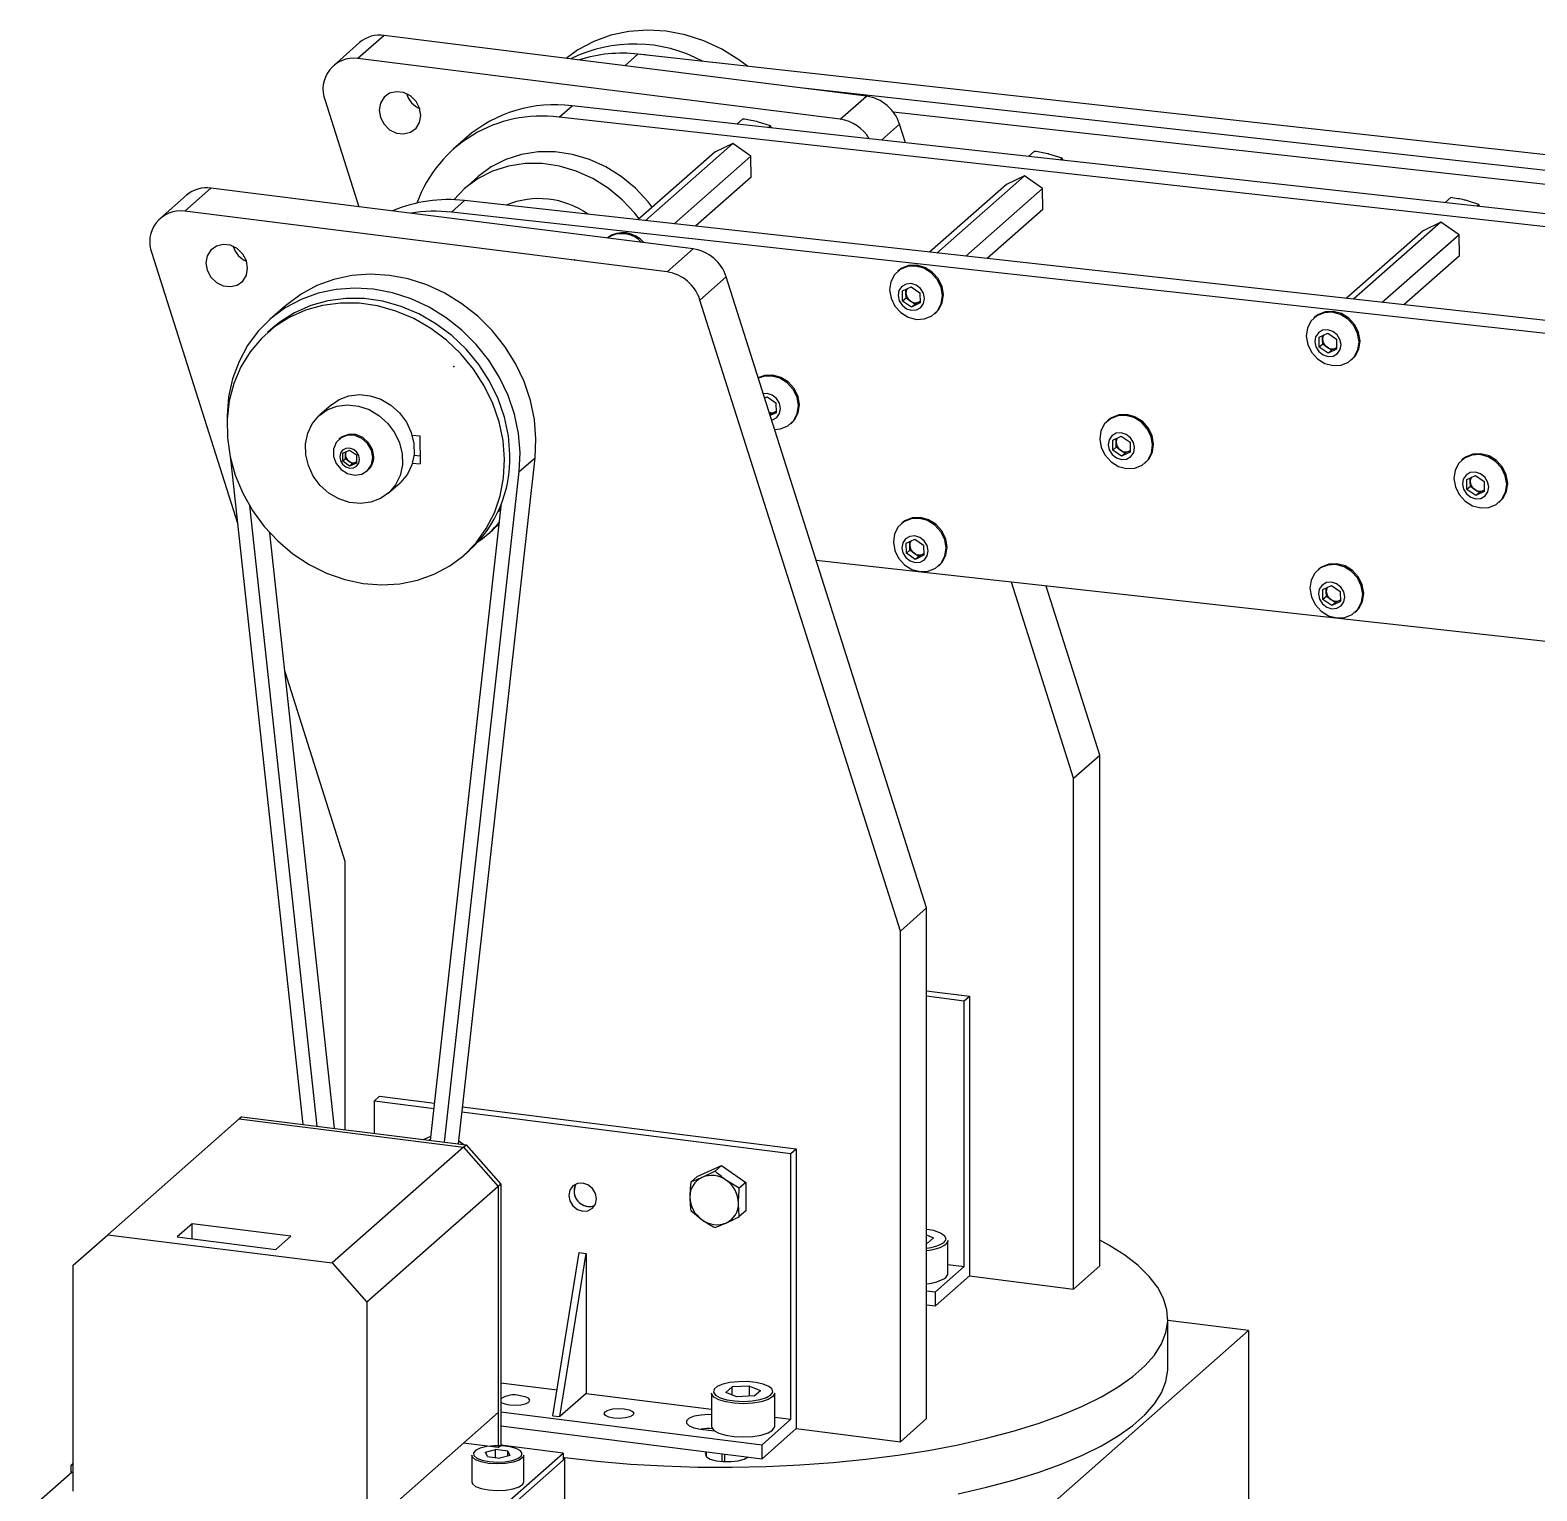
# Model space of a CAD drawing. Header units: millimetres. Extents: x -117 to 822, y -67 to 297.
# Drawn here: x 297.87 to 338.47, y 98.94 to 138.31 of the extents above; entities that cross this region are included whole.
import ezdxf

# ---------------------------------------------------------------- set-up
doc = ezdxf.new("R2010")
doc.units = ezdxf.units.MM
doc.header["$PDSIZE"] = -1

msp = doc.modelspace()

# ---------------------------------------------------------------- linework, layer by layer
at = {"color": 7, "linetype": 'Continuous', "lineweight": 25}
for p, q in [((307.4129, 138.1666), (306.7058, 137.543)), ((320.4075, 136.5294), (307.4129, 138.1666)), ((306.7514, 137.9738), (306.0443, 137.3502)), ((350.5369, 133.6325), (314.2468, 137.6615)), ((319.7004, 135.9058), (306.7058, 137.543)), ((305.8184, 136.4138), (306.7279, 133.5491)), ((350.1126, 133.2584), (318.6157, 136.7552)), ((319.7004, 135.9058), (320.4075, 136.5294)), ((312.123, 135.9588), (312.4766, 136.2706)), ((348.7667, 132.2416), (312.4766, 136.2706)), ((349.0146, 133.0031), (321.1264, 136.0993)), ((348.4131, 131.9298), (312.123, 135.9588)), ((316.915, 135.7778), (317.0685, 135.9132)), ((317.8195, 135.7306), (317.4661, 135.8414)), ((317.7659, 135.6833), (317.8195, 135.7306)), ((317.8487, 135.6742), (317.8195, 135.7306)), ((321.4533, 135.274), (321.2949, 135.773)), ((309.6274, 135.415), (309.2738, 135.1032)), ((316.8024, 135.2507), (314.4467, 133.1732)), ((316.8024, 135.2507), (316.3205, 135.0213)), ((317.2925, 134.9134), (316.8024, 135.2507)), ((316.3205, 135.0213), (314.2498, 133.195)), ((317.2925, 134.9134), (315.2218, 133.0871)), ((317.3009, 134.3467), (317.2925, 134.9134)), ((324.7716, 134.9056), (324.9251, 135.0409)), ((325.6761, 134.8584), (325.3227, 134.9692)), ((325.6225, 134.8111), (325.6761, 134.8584)), ((325.7053, 134.8019), (325.6761, 134.8584)), ((324.659, 134.3784), (322.3033, 132.3009)), ((324.659, 134.3784), (324.1772, 134.1491)), ((325.1492, 134.0411), (324.659, 134.3784)), ((302.746, 134.0508), (302.0389, 133.4272)), ((315.7406, 132.4136), (302.746, 134.0508)), ((309.9353, 134.3532), (309.5817, 134.0414)), ((317.3009, 134.3467), (315.7999, 133.023)), ((324.1772, 134.1491), (322.1064, 132.3228)), ((325.1492, 134.0411), (323.0784, 132.2149)), ((325.1575, 133.4745), (325.1492, 134.0411)), ((302.0845, 133.858), (301.3774, 133.2344)), ((309.5775, 133.7138), (309.2239, 133.402)), ((345.8675, 129.6848), (309.5775, 133.7138)), ((335.9953, 133.6595), (336.1488, 133.7949)), ((336.8999, 133.6123), (336.5464, 133.7231)), ((336.8463, 133.565), (336.8999, 133.6123)), ((336.9291, 133.5558), (336.8999, 133.6123)), ((315.0335, 131.79), (302.0389, 133.4272)), ((345.514, 129.373), (309.2239, 133.402)), ((325.1575, 133.4745), (323.6565, 132.1507)), ((335.4009, 132.903), (333.3301, 131.0767)), ((335.8827, 133.1324), (333.5271, 131.0549)), ((336.3729, 132.7951), (334.3021, 130.9688)), ((335.8827, 133.1324), (335.4009, 132.903)), ((336.3729, 132.7951), (335.8827, 133.1324)), ((336.3812, 132.2284), (336.3729, 132.7951)), ((315.0335, 131.79), (315.7406, 132.4136)), ((301.1515, 132.298), (303.4613, 125.0227)), ((336.3812, 132.2284), (334.8802, 130.9046)), ((316.628, 131.6571), (315.9209, 131.0335)), ((322.0273, 114.651), (316.628, 131.6571)), ((321.2655, 131.825), (321.2386, 131.8013)), ((321.3768, 131.2801), (321.6086, 131.3904)), ((321.3808, 131.0074), (321.3768, 131.2801)), ((321.4707, 131.2248), (321.4693, 131.3241)), ((321.4727, 131.0885), (321.4707, 131.2248)), ((321.6086, 131.3904), (321.8444, 131.2281)), ((321.8444, 131.2281), (321.8485, 130.9555)), ((304.76, 130.885), (304.3358, 130.5109)), ((321.3202, 114.0274), (315.9209, 131.0335)), ((321.4727, 131.0885), (321.3808, 131.0074)), ((321.6166, 130.8451), (321.3808, 131.0074)), ((321.5906, 131.0073), (321.4727, 131.0885)), ((321.7086, 130.9262), (321.5906, 131.0073)), ((321.8485, 130.9555), (321.6166, 130.8451)), ((321.7086, 130.9262), (321.6166, 130.8451)), ((321.8245, 130.9814), (321.7086, 130.9262)), ((321.8245, 130.9814), (321.8479, 130.9945)), ((321.8479, 130.9925), (321.8245, 130.9814)), ((322.244, 130.6613), (322.2709, 130.685)), ((332.4892, 130.5789), (332.4624, 130.5552)), ((304.4119, 130.282), (304.2705, 130.1573)), ((332.6005, 130.034), (332.8324, 130.1443)), ((332.6045, 129.7613), (332.6005, 130.034)), ((332.6945, 129.9787), (332.693, 130.078)), ((332.6965, 129.8424), (332.6945, 129.9787)), ((332.8324, 130.1443), (333.0682, 129.9821)), ((333.0682, 129.9821), (333.0722, 129.7094)), ((332.6965, 129.8424), (332.6045, 129.7613)), ((332.8404, 129.5991), (332.6045, 129.7613)), ((332.8144, 129.7613), (332.6965, 129.8424)), ((332.9323, 129.6801), (332.8144, 129.7613)), ((333.0722, 129.7094), (332.8404, 129.5991)), ((332.9323, 129.6801), (332.8404, 129.5991)), ((333.0482, 129.7353), (332.9323, 129.6801)), ((333.0482, 129.7353), (333.0716, 129.7485)), ((333.0716, 129.7465), (333.0482, 129.7353)), ((333.4677, 129.4152), (333.4946, 129.4389)), ((317.6637, 128.3948), (317.7303, 128.4265)), ((317.7303, 128.4265), (317.9661, 128.2642)), ((305.9902, 128.2073), (305.672, 127.9266)), ((317.8303, 127.9623), (317.7929, 127.988)), ((317.8303, 127.9623), (317.8075, 127.9422)), ((317.9702, 127.9916), (317.8152, 127.9178)), ((317.9462, 128.0175), (317.8303, 127.9623)), ((317.9462, 128.0175), (317.9696, 128.0306)), ((317.9696, 128.0286), (317.9462, 128.0175)), ((317.9661, 128.2642), (317.9702, 127.9916)), ((318.3657, 127.6974), (318.3926, 127.721)), ((326.9274, 127.8019), (326.9005, 127.7782)), ((306.221, 127.3041), (306.1941, 127.2805)), ((308.1655, 127.3957), (308.3697, 127.3731)), ((308.3697, 127.3731), (308.3809, 126.6175)), ((327.0387, 127.257), (327.2705, 127.3673)), ((327.0427, 126.9843), (327.0387, 127.257)), ((327.1346, 127.0654), (327.0427, 126.9843)), ((327.1326, 127.2017), (327.1311, 127.301)), ((327.1346, 127.0654), (327.1326, 127.2017)), ((327.2525, 126.9843), (327.1346, 127.0654)), ((327.2705, 127.3673), (327.5063, 127.2051)), ((327.5063, 127.2051), (327.5103, 126.9324)), ((303.2729, 126.7573), (305.2215, 108.8161)), ((306.2943, 126.9062), (306.4813, 126.9915)), ((306.2943, 126.6885), (306.2943, 126.9062)), ((306.3678, 126.7533), (306.2943, 126.6885)), ((306.4813, 126.556), (306.2943, 126.6885)), ((306.3678, 126.8622), (306.3678, 126.9397)), ((306.3678, 126.7533), (306.3678, 126.8622)), ((306.4613, 126.6871), (306.3678, 126.7533)), ((306.5549, 126.6209), (306.4613, 126.6871)), ((306.4813, 126.9915), (306.6684, 126.859)), ((306.6484, 126.6635), (306.5549, 126.6209)), ((306.6484, 126.6635), (306.6684, 126.6744)), ((306.6684, 126.6726), (306.6484, 126.6635)), ((306.6684, 126.859), (306.6684, 126.6413)), ((308.2187, 126.856), (308.3776, 126.8383)), ((309.4124, 108.2881), (311.4778, 126.7849)), ((311.0536, 126.4107), (311.4778, 126.7849)), ((327.2785, 126.8221), (327.0427, 126.9843)), ((327.3704, 126.9031), (327.2525, 126.9843)), ((327.5103, 126.9324), (327.2785, 126.8221)), ((327.3704, 126.9031), (327.2785, 126.8221)), ((327.4863, 126.9583), (327.3704, 126.9031)), ((327.4863, 126.9583), (327.5098, 126.9715)), ((327.5098, 126.9695), (327.4863, 126.9583)), ((327.9059, 126.6382), (327.9328, 126.6619)), ((336.4675, 126.7427), (336.4407, 126.719)), ((306.6684, 126.6413), (306.4813, 126.556)), ((306.5549, 126.6209), (306.4813, 126.556)), ((306.9482, 126.4255), (306.975, 126.4491)), ((308.1766, 126.6402), (308.3809, 126.6175)), ((309.0352, 108.3357), (311.0536, 126.4107)), ((336.5788, 126.1978), (336.8107, 126.3082)), ((336.8107, 126.3082), (337.0465, 126.1459)), ((307.524, 125.8266), (307.8422, 126.1073)), ((307.8607, 126.124), (307.8422, 126.1073)), ((336.5828, 125.9252), (336.5788, 126.1978)), ((336.6748, 126.0063), (336.5828, 125.9252)), ((336.8187, 125.7629), (336.5828, 125.9252)), ((336.6728, 126.1426), (336.6713, 126.2418)), ((336.6748, 126.0063), (336.6728, 126.1426)), ((336.7927, 125.9251), (336.6748, 126.0063)), ((336.9106, 125.844), (336.7927, 125.9251)), ((337.0505, 125.8733), (336.8187, 125.7629)), ((336.9106, 125.844), (336.8187, 125.7629)), ((337.0265, 125.8992), (336.9106, 125.844)), ((337.0265, 125.8992), (337.0499, 125.9123)), ((337.05, 125.9103), (337.0265, 125.8992)), ((337.0465, 126.1459), (337.0505, 125.8733)), ((303.7815, 125.4931), (305.598, 108.7687)), ((308.6587, 108.3831), (310.5764, 125.5566)), ((310.5552, 125.5017), (310.5689, 125.4891)), ((310.5735, 125.5487), (310.5758, 125.5507)), ((337.4461, 125.579), (337.4729, 125.6027)), ((310.4787, 125.3237), (310.5583, 125.3939)), ((304.3258, 124.7623), (306.0693, 108.7093)), ((310.1984, 124.7185), (310.3398, 124.8432)), ((321.3655, 125.0249), (321.3386, 125.0012)), ((309.562, 124.1573), (309.7034, 124.282)), ((321.4768, 124.48), (321.7086, 124.5903)), ((321.4808, 124.2073), (321.4768, 124.48)), ((321.5727, 124.2884), (321.4808, 124.2073)), ((321.5707, 124.4247), (321.5693, 124.524)), ((321.5727, 124.2884), (321.5707, 124.4247)), ((321.6906, 124.2073), (321.5727, 124.2884)), ((321.7086, 124.5903), (321.9445, 124.4281)), ((321.9445, 124.4281), (321.9485, 124.1554)), ((345.6362, 121.0618), (319.055, 124.0129)), ((321.7166, 124.0451), (321.4808, 124.2073)), ((321.8086, 124.1261), (321.6906, 124.2073)), ((321.9485, 124.1554), (321.7166, 124.0451)), ((321.8086, 124.1261), (321.7166, 124.0451)), ((321.9245, 124.1813), (321.8086, 124.1261)), ((321.9245, 124.1813), (321.9479, 124.1945)), ((321.9479, 124.1925), (321.9245, 124.1813)), ((322.344, 123.8612), (322.3709, 123.8849)), ((325.9871, 118.1432), (324.3087, 123.4296)), ((332.5892, 123.7788), (332.5624, 123.7551)), ((326.6942, 118.7668), (325.2469, 123.3255)), ((332.7005, 123.2339), (332.9324, 123.3443)), ((332.7045, 122.9613), (332.7005, 123.2339)), ((332.7965, 123.0423), (332.7045, 122.9613)), ((332.7945, 123.1787), (332.793, 123.2779)), ((332.7965, 123.0423), (332.7945, 123.1787)), ((332.9144, 122.9612), (332.7965, 123.0423)), ((332.9324, 123.3443), (333.1682, 123.182)), ((333.1682, 123.182), (333.1722, 122.9093)), ((332.9404, 122.799), (332.7045, 122.9613)), ((333.0323, 122.8801), (332.9144, 122.9612)), ((333.1722, 122.9093), (332.9404, 122.799)), ((333.0323, 122.8801), (332.9404, 122.799)), ((333.1482, 122.9352), (333.0323, 122.8801)), ((333.1482, 122.9352), (333.1716, 122.9484)), ((333.1717, 122.9464), (333.1482, 122.9352)), ((333.5678, 122.6151), (333.5946, 122.6388)), ((304.7323, 121.0193), (306.3535, 115.913)), ((325.9871, 118.1432), (326.6942, 118.7668)), ((326.6942, 105.0018), (326.6942, 118.7668)), ((325.9871, 104.3782), (325.9871, 118.1432)), ((306.3535, 115.913), (306.3535, 108.6735)), ((321.3202, 114.0274), (322.0273, 114.651)), ((322.0273, 100.886), (322.0273, 114.651)), ((321.3202, 100.2624), (321.3202, 114.0274)), ((322.0273, 112.4196), (323.1808, 112.2742)), ((322.0273, 112.277), (323.0394, 112.1495)), ((323.0394, 112.1495), (323.1808, 112.2742)), ((323.0394, 104.9842), (323.0394, 112.1495)), ((323.1808, 112.2742), (323.1808, 104.7318)), ((307.1475, 109.4479), (307.2889, 109.5726)), ((307.1475, 108.5735), (307.1475, 109.4479)), ((307.1475, 109.4479), (308.755, 109.2454)), ((307.2889, 109.5726), (308.7707, 109.3859)), ((309.5244, 109.291), (318.5139, 108.1584)), ((303.5059, 108.961), (299.9704, 105.843)), ((303.5059, 108.961), (303.5044, 108.9597)), ((303.5766, 109.0234), (303.5059, 108.961)), ((303.5059, 108.961), (309.5487, 108.1997)), ((303.5766, 109.0234), (309.6194, 108.2621)), ((309.5087, 109.1504), (318.3725, 108.0337)), ((308.4744, 108.4063), (308.6714, 108.4961)), ((308.662, 108.4121), (308.6137, 108.3888)), ((309.5487, 108.1997), (306.0132, 105.0817)), ((309.4214, 108.369), (309.5623, 108.2693)), ((309.5487, 108.1997), (309.6194, 108.2621)), ((309.5487, 108.1997), (310.4841, 107.139)), ((309.6194, 108.2621), (310.5548, 107.2014)), ((318.3725, 108.0337), (318.5139, 108.1584)), ((318.3725, 100.8683), (318.3725, 108.0337)), ((318.5139, 108.1584), (318.5139, 100.6159)), ((315.8469, 107.413), (316.5017, 107.7115)), ((316.5017, 107.7115), (316.3258, 107.5564)), ((316.5017, 107.7115), (317.1565, 107.248)), ((310.5548, 107.2014), (310.4841, 107.139)), ((310.5548, 107.2014), (310.5548, 100.168)), ((315.8469, 107.413), (315.671, 107.2579)), ((316.3258, 107.5564), (315.9763, 107.3876)), ((316.9806, 107.0929), (316.6311, 107.3051)), ((317.1565, 107.248), (316.9806, 107.0929)), ((317.1565, 107.248), (317.1565, 106.4859)), ((310.4841, 107.139), (306.9486, 104.021)), ((310.4841, 107.139), (310.4841, 101.0485)), ((310.4841, 107.139), (310.4841, 100.1057)), ((315.671, 106.4958), (315.9763, 106.2445)), ((317.1565, 106.4859), (316.9806, 106.3308)), ((302.2362, 106.1381), (301.8335, 105.783)), ((304.8994, 105.8026), (302.2362, 106.1381)), ((302.2362, 105.7323), (302.2362, 106.1381)), ((316.3258, 106.0323), (316.6311, 106.162)), ((299.035, 105.018), (299.9704, 105.843)), ((299.9704, 105.843), (306.0132, 105.0817)), ((301.8335, 105.783), (304.4968, 105.4475)), ((304.4968, 105.4475), (304.8994, 105.8026)), ((322.0273, 105.8352), (322.2158, 105.7584)), ((322.0491, 105.6114), (322.0273, 105.6102)), ((322.0491, 105.6114), (322.2158, 105.7584)), ((322.6004, 104.7902), (322.6004, 105.6859)), ((311.9594, 100.9636), (312.6665, 105.3585)), ((312.1464, 100.94), (312.8536, 105.3349)), ((312.6665, 105.3585), (312.8536, 105.3349)), ((312.8536, 105.3349), (312.8536, 101.5637)), ((299.035, 98.9275), (299.035, 105.018)), ((306.0132, 105.0817), (306.9486, 104.021)), ((322.2616, 104.2982), (323.0394, 104.9842)), ((323.1808, 104.7318), (322.2616, 103.9211)), ((322.6004, 105.0395), (323.0394, 104.9842)), ((323.1808, 104.7318), (325.9871, 104.3782)), ((325.9871, 104.3782), (326.6942, 105.0018)), ((322.0273, 104.3277), (322.2616, 104.2982)), ((306.9486, 104.021), (306.9486, 97.9304)), ((322.0273, 103.9506), (322.2616, 103.9211)), ((322.2616, 103.9211), (322.2616, 104.2982)), ((328.5239, 102.255), (328.5239, 103.5749)), ((330.7025, 103.2571), (328.5239, 103.5316)), ((322.9243, 96.3974), (330.7025, 103.2571)), ((330.7025, 103.2571), (330.7025, 84.9666)), ((310.5548, 101.8533), (312.0718, 101.6622)), ((312.8536, 101.5637), (312.1464, 100.94)), ((312.8536, 101.5637), (316.2335, 101.1378)), ((316.2335, 101.5701), (316.2335, 100.6744)), ((316.7849, 101.7388), (316.6181, 101.5918)), ((316.9168, 101.4702), (316.6181, 101.5918)), ((317.2503, 101.7642), (316.7849, 101.7388)), ((316.7849, 101.5239), (316.7849, 101.7388)), ((317.3822, 101.4955), (316.9168, 101.4702)), ((317.2503, 101.7642), (317.5489, 101.6426)), ((317.2503, 101.4883), (317.2503, 101.7642)), ((317.3822, 101.4955), (317.5489, 101.6426)), ((317.9335, 100.6744), (317.9335, 101.5701)), ((310.4841, 101.0485), (306.9486, 97.9304)), ((310.5548, 101.0693), (317.5947, 100.1824)), ((310.5548, 100.6922), (317.5947, 99.8052)), ((311.9594, 100.9636), (312.1464, 100.94)), ((317.5947, 100.1824), (318.3725, 100.8683)), ((317.9335, 100.9236), (318.3725, 100.8683)), ((321.3202, 100.2624), (322.0273, 100.886)), ((315.936, 100.6052), (316.3082, 100.5583)), ((318.5139, 100.6159), (317.5947, 99.8052)), ((318.5139, 100.6159), (321.3202, 100.2624)), ((310.4841, 100.1057), (309.5487, 100.2235)), ((309.7722, 99.8972), (309.7722, 99.1807)), ((310.1405, 99.9767), (310.4149, 100.0516)), ((310.1978, 99.8601), (310.1405, 99.9767)), ((310.1978, 99.8601), (310.5295, 99.8183)), ((310.2587, 98.2098), (312.2386, 99.9559)), ((310.7466, 100.0098), (310.4149, 100.0516)), ((310.4149, 99.8327), (310.4149, 100.0516)), ((310.4841, 100.1057), (310.5548, 100.168)), ((310.8039, 99.8931), (310.5295, 99.8183)), ((312.2386, 99.9559), (310.5548, 100.168)), ((310.8039, 99.8931), (310.7466, 100.0098)), ((310.7466, 99.8775), (310.7466, 100.0098)), ((311.1722, 99.1807), (311.1722, 99.8972)), ((312.2386, 99.9559), (312.2386, 99.7674)), ((316.5835, 99.9326), (316.5835, 99.7247)), ((317.5947, 99.8052), (317.5947, 100.1824)), ((298.9776, 99.6311), (299.035, 99.6817)), ((298.9776, 99.4425), (298.9776, 99.6311)), ((299.035, 99.6239), (298.9776, 99.6311)), ((312.2386, 99.7674), (310.2587, 98.0212)), ((312.2386, 99.7956), (312.2812, 99.8332)), ((312.2812, 98.5133), (312.2812, 99.8332)), ((299.0056, 99.439), (297.8743, 98.4412)), ((298.9776, 99.4425), (299.035, 99.4353))]:
    msp.add_line(p, q, dxfattribs=at)
at = {"color": 8, "linetype": 'Continuous', "lineweight": 25}
for p, q in [((313.8938, 137.3501), (314.2468, 137.6615)), ((321.2949, 135.773), (320.8101, 135.3454)), ((310.5655, 125.4586), (310.5216, 125.4199)), ((310.576, 125.553), (310.5746, 125.5518)), ((310.5584, 125.3949), (310.4795, 125.3253)), ((310.5601, 125.4102), (310.4901, 125.3485)), ((316.098, 99.8524), (316.098, 99.9938)), ((316.5223, 99.7284), (316.5223, 99.9404))]:
    msp.add_line(p, q, dxfattribs=at)
at = {"color": 7, "linetype": 'Continuous', "lineweight": 25, "flags": 128}
for points in [[(317.2038, 137.3332), (316.9658, 137.5112), (316.5068, 137.794), (316.0228, 138.0184), (315.5219, 138.1807), (315.0126, 138.2781), (314.5032, 138.3091), (314.0024, 138.273), (313.5184, 138.1705), (313.0594, 138.0033), (312.633, 137.7743), (312.3195, 137.5484)], [(314.5613, 137.6265), (314.4393, 137.6414), (314.332, 137.6511)], [(307.2788, 136.1509), (307.3126, 135.9531), (307.4101, 135.7707), (307.5594, 135.6256), (307.7426, 135.5353), (307.9375, 135.5108), (308.1207, 135.5549), (308.27, 135.6624), (308.3674, 135.8202), (308.4013, 136.0094), (308.3674, 136.2072), (308.27, 136.3896), (308.1207, 136.5347), (307.9375, 136.625), (307.7426, 136.6495), (307.5594, 136.6054), (307.4101, 136.4979), (307.3126, 136.3401), (307.2788, 136.1509)], [(314.6361, 133.5358), (314.5211, 133.6831), (314.1821, 134.0456), (313.8005, 134.3603), (313.3844, 134.6205), (312.9428, 134.8206), (312.485, 134.9564), (312.0208, 135.0251), (311.5601, 135.025), (311.1127, 134.9563), (310.6881, 134.8204), (310.2954, 134.6202), (309.943, 134.3599), (309.9353, 134.3532)], [(314.2826, 133.224), (314.1675, 133.3713), (313.8285, 133.7338), (313.4469, 134.0485), (313.0309, 134.3086), (312.5893, 134.5088), (312.1315, 134.6446), (311.6673, 134.7133), (311.2066, 134.7132), (310.7591, 134.6445), (310.3345, 134.5086), (309.9419, 134.3084), (309.5894, 134.0481), (309.2866, 133.7357)], [(303.7344, 131.8936), (303.7005, 132.0914), (303.6031, 132.2738), (303.4537, 132.4189), (303.2706, 132.5091), (303.0757, 132.5337), (302.8925, 132.4896), (302.7432, 132.3821), (302.6457, 132.2243), (302.6119, 132.035), (302.6457, 131.8373), (302.7432, 131.6549), (302.8925, 131.5098), (303.0757, 131.4195), (303.2706, 131.395), (303.4537, 131.4391), (303.6031, 131.5466), (303.7005, 131.7044), (303.7344, 131.8936)], [(321.0305, 131.3102), (321.0685, 131.0845), (321.1724, 130.8732), (321.332, 130.697), (321.5317, 130.573), (321.7519, 130.5135), (321.971, 130.5242), (322.1677, 130.6042), (322.3226, 130.7455), (322.4206, 130.9344), (322.4522, 131.1523), (322.4141, 131.378), (322.3102, 131.5893), (322.1506, 131.7656), (321.9509, 131.8895), (321.7308, 131.9491), (321.5116, 131.9383), (321.315, 131.8584), (321.16, 131.717), (321.062, 131.5281), (321.0305, 131.3102)], [(322.2709, 130.685), (322.3495, 130.7692), (322.4475, 130.9581), (322.479, 131.176), (322.441, 131.4017), (322.3371, 131.613), (322.1775, 131.7893), (321.9778, 131.9132), (321.7576, 131.9727), (321.5385, 131.962), (321.3418, 131.8821), (321.2655, 131.825)], [(311.4778, 126.7849), (311.5012, 127.2959), (311.4587, 127.8139), (311.3509, 128.3303), (311.1796, 128.8365), (310.9478, 129.3241), (310.6593, 129.7848), (310.3188, 130.211), (309.9322, 130.5956), (309.5058, 130.9321), (309.0468, 131.2149), (308.5628, 131.4394), (308.062, 131.6016), (307.5526, 131.6991), (307.0433, 131.73), (306.5424, 131.6939), (306.0584, 131.5914), (305.5994, 131.4243), (305.173, 131.1952), (304.7864, 130.908), (304.76, 130.885)], [(311.0536, 126.4107), (311.077, 126.9217), (311.0344, 127.4397), (310.9266, 127.9562), (310.7554, 128.4624), (310.5235, 128.9499), (310.235, 129.4106), (309.8946, 129.8368), (309.5079, 130.2214), (309.0815, 130.5579), (308.6225, 130.8408), (308.1385, 131.0652), (307.6377, 131.2275), (307.1283, 131.3249), (306.619, 131.3558), (306.1181, 131.3197), (305.6342, 131.2173), (305.1752, 131.0501), (304.7488, 130.821), (304.3621, 130.5339), (304.0217, 130.1934), (303.7331, 129.8054), (303.5013, 129.3763), (303.3301, 128.9132), (303.2223, 128.424), (303.1797, 127.9167), (303.1791, 127.8143)], [(321.2572, 131.1572), (321.2863, 131.0169), (321.365, 130.8919), (321.4815, 130.8013), (321.6179, 130.7589), (321.7535, 130.7711), (321.8677, 130.8361), (321.943, 130.944), (321.968, 131.0783), (321.939, 131.2187), (321.8602, 131.3436), (321.7438, 131.4342), (321.6073, 131.4767), (321.4717, 131.4644), (321.3576, 131.3994), (321.2822, 131.2916), (321.2572, 131.1572)], [(310.6575, 126.7419), (310.6167, 127.2492), (310.5099, 127.7548), (310.3389, 128.2497), (310.1069, 128.7251), (309.8179, 129.1726), (309.4772, 129.5841), (309.0907, 129.9523), (308.6655, 130.2706), (308.209, 130.5334), (307.7295, 130.7359), (307.2354, 130.8745), (306.7357, 130.9469), (306.2391, 130.9516), (305.7547, 130.8885), (305.291, 130.7589), (304.8563, 130.5651), (304.4583, 130.3104), (304.1042, 129.9994), (303.8003, 129.6378), (303.552, 129.2318), (303.3638, 128.7889), (303.2389, 128.3168), (303.1796, 127.824), (303.187, 127.3194), (303.261, 126.8118), (303.4002, 126.3104), (303.6021, 125.8242), (303.8632, 125.3617), (304.1788, 124.9312), (304.5432, 124.5405), (304.9499, 124.1965), (305.3918, 123.9053), (305.8608, 123.6721), (306.3487, 123.5012), (306.8467, 123.3954), (307.346, 123.3569), (307.8376, 123.3861), (308.3127, 123.4826), (308.7629, 123.6447), (309.1802, 123.8695), (309.557, 124.1529), (309.8868, 124.49), (310.1635, 124.8747), (310.3823, 125.3001), (310.5392, 125.7586), (310.6315, 126.2421), (310.6575, 126.7419)], [(310.7989, 126.8666), (310.7581, 127.3739), (310.6513, 127.8795), (310.4803, 128.3744), (310.2483, 128.8499), (309.9593, 129.2973), (309.6186, 129.7088), (309.2321, 130.077), (308.8069, 130.3953), (308.3504, 130.6581), (307.8709, 130.8606), (307.3768, 130.9993), (306.8771, 131.0716), (306.3806, 131.0763), (305.8961, 131.0133), (305.4324, 130.8837), (304.9977, 130.6898), (304.5998, 130.4351), (304.4119, 130.282)], [(333.4946, 129.4389), (333.5732, 129.5231), (333.6712, 129.712), (333.7028, 129.93), (333.6647, 130.1557), (333.5608, 130.367), (333.4012, 130.5432), (333.2015, 130.6672), (332.9814, 130.7267), (332.7622, 130.7159), (332.5656, 130.636), (332.4892, 130.5789)], [(332.2542, 130.0641), (332.2923, 129.8384), (332.3962, 129.6271), (332.5558, 129.4509), (332.7554, 129.3269), (332.9756, 129.2674), (333.1948, 129.2782), (333.3914, 129.3581), (333.5463, 129.4995), (333.6444, 129.6883), (333.6759, 129.9063), (333.6378, 130.132), (333.5339, 130.3433), (333.3743, 130.5195), (333.1747, 130.6435), (332.9545, 130.703), (332.7354, 130.6922), (332.5387, 130.6123), (332.3838, 130.471), (332.2857, 130.2821), (332.2542, 130.0641)], [(332.4809, 129.9112), (332.51, 129.7708), (332.5888, 129.6458), (332.7052, 129.5552), (332.8416, 129.5128), (332.9772, 129.525), (333.0914, 129.59), (333.1667, 129.6979), (333.1918, 129.8322), (333.1627, 129.9726), (333.0839, 130.0976), (332.9675, 130.1882), (332.8311, 130.2306), (332.6955, 130.2184), (332.5813, 130.1534), (332.506, 130.0455), (332.4809, 129.9112)], [(318.3926, 127.721), (318.4712, 127.8053), (318.5692, 127.9942), (318.6007, 128.2121), (318.5627, 128.4378), (318.4588, 128.6491), (318.2992, 128.8254), (318.0995, 128.9493), (317.8793, 129.0088), (317.6602, 128.9981), (317.4922, 128.9351)], [(317.9334, 127.5455), (318.0927, 127.5603), (318.2894, 127.6403), (318.4443, 127.7816), (318.5423, 127.9705), (318.5739, 128.1884), (318.5358, 128.4141), (318.4319, 128.6254), (318.2723, 128.8017), (318.0726, 128.9256), (317.8525, 128.9851), (317.6333, 128.9744), (317.4949, 128.9267)], [(305.9902, 128.2073), (306.1972, 128.3511), (306.4588, 128.4517), (306.7433, 128.4874), (307.0365, 128.4565), (307.3237, 128.3604), (307.5904, 128.2039), (307.8233, 127.995), (308.0108, 127.7441), (308.1433, 127.4637), (308.2143, 127.168), (308.2203, 126.8717), (308.1608, 126.5898), (308.0389, 126.3363), (307.8607, 126.124)], [(317.8523, 127.801), (317.8752, 127.8072), (317.9894, 127.8722), (318.0647, 127.9801), (318.0897, 128.1144), (318.0607, 128.2547), (317.9819, 128.3797), (317.8655, 128.4703), (317.729, 128.5127), (317.6275, 128.509)], [(307.5425, 125.8434), (307.317, 125.6829), (307.0554, 125.5822), (306.7709, 125.5465), (306.4777, 125.5775), (306.1905, 125.6736), (305.9238, 125.83), (305.6909, 126.0389), (305.5035, 126.2899), (305.3709, 126.5702), (305.2999, 126.8659), (305.294, 127.1622), (305.3534, 127.4441), (305.4753, 127.6976), (305.6535, 127.9099), (305.879, 128.0704), (306.1406, 128.1711), (306.4251, 128.2068), (306.7183, 128.1758), (307.0055, 128.0797), (307.2722, 127.9233), (307.5051, 127.7144), (307.6926, 127.4634), (307.8251, 127.1831), (307.8961, 126.8873), (307.9021, 126.5911), (307.8426, 126.3092), (307.7207, 126.0557), (307.5425, 125.8434)], [(326.6924, 127.2871), (326.7304, 127.0614), (326.8343, 126.8501), (326.9939, 126.6739), (327.1936, 126.5499), (327.4137, 126.4904), (327.6329, 126.5012), (327.8295, 126.5811), (327.9845, 126.7224), (328.0825, 126.9113), (328.114, 127.1293), (328.076, 127.3549), (327.9721, 127.5663), (327.8125, 127.7425), (327.6128, 127.8665), (327.3926, 127.926), (327.1735, 127.9152), (326.9768, 127.8353), (326.8219, 127.6939), (326.7239, 127.5051), (326.6924, 127.2871)], [(327.9328, 126.6619), (328.0113, 126.7461), (328.1094, 126.935), (328.1409, 127.153), (328.1028, 127.3786), (327.9989, 127.59), (327.8393, 127.7662), (327.6397, 127.8902), (327.4195, 127.9497), (327.2004, 127.9389), (327.0037, 127.859), (326.9274, 127.8019)], [(307.1043, 126.7858), (307.0683, 126.9844), (306.9652, 127.1654), (306.8088, 127.3041), (306.6203, 127.3819), (306.4252, 127.3882), (306.2498, 127.3223), (306.1178, 127.193), (306.047, 127.0177), (306.047, 126.8202), (306.1178, 126.6272), (306.2498, 126.4646), (306.4252, 126.3544), (306.6203, 126.3116), (306.8088, 126.3419), (306.9652, 126.4413), (307.0683, 126.5962), (307.1043, 126.7858)], [(307.1312, 126.8095), (307.0952, 127.0081), (306.992, 127.1891), (306.8357, 127.3278), (306.6472, 127.4056), (306.4521, 127.4119), (306.2767, 127.346), (306.221, 127.3041)], [(326.9191, 127.1342), (326.9482, 126.9938), (327.0269, 126.8688), (327.1434, 126.7782), (327.2798, 126.7358), (327.4154, 126.748), (327.5295, 126.813), (327.6049, 126.9209), (327.6299, 127.0552), (327.6008, 127.1956), (327.5221, 127.3206), (327.4056, 127.4112), (327.2692, 127.4536), (327.1336, 127.4414), (327.0194, 127.3764), (326.9441, 127.2685), (326.9191, 127.1342)], [(306.7479, 126.7402), (306.7276, 126.8455), (306.6699, 126.94), (306.5834, 127.0091), (306.4813, 127.0425), (306.3793, 127.0349), (306.2928, 126.9875), (306.235, 126.9076), (306.2147, 126.8073), (306.235, 126.702), (306.2928, 126.6075), (306.3793, 126.5384), (306.4813, 126.5051), (306.5834, 126.5127), (306.6699, 126.56), (306.7276, 126.6399), (306.7479, 126.7402)], [(336.2325, 126.228), (336.2706, 126.0023), (336.3745, 125.791), (336.5341, 125.6147), (336.7337, 125.4908), (336.9539, 125.4313), (337.1731, 125.442), (337.3697, 125.522), (337.5246, 125.6633), (337.6227, 125.8522), (337.6542, 126.0701), (337.6161, 126.2958), (337.5122, 126.5071), (337.3526, 126.6834), (337.153, 126.8073), (336.9328, 126.8668), (336.7137, 126.8561), (336.517, 126.7761), (336.3621, 126.6348), (336.2641, 126.4459), (336.2325, 126.228)], [(337.4729, 125.6027), (337.5515, 125.687), (337.6495, 125.8759), (337.6811, 126.0938), (337.643, 126.3195), (337.5391, 126.5308), (337.3795, 126.7071), (337.1799, 126.831), (336.9597, 126.8905), (336.7405, 126.8798), (336.5439, 126.7998), (336.4675, 126.7427)], [(336.4593, 126.075), (336.4883, 125.9347), (336.5671, 125.8097), (336.6835, 125.7191), (336.8199, 125.6767), (336.9556, 125.6889), (337.0697, 125.7539), (337.1451, 125.8617), (337.1701, 125.9961), (337.141, 126.1364), (337.0623, 126.2614), (336.9458, 126.352), (336.8094, 126.3944), (336.6738, 126.3822), (336.5596, 126.3172), (336.4843, 126.2093), (336.4593, 126.075)], [(321.1305, 124.5101), (321.1685, 124.2844), (321.2724, 124.0731), (321.432, 123.8969), (321.6317, 123.7729), (321.8519, 123.7134), (322.071, 123.7241), (322.2677, 123.8041), (322.4226, 123.9454), (322.5206, 124.1343), (322.5522, 124.3523), (322.5141, 124.5779), (322.4102, 124.7892), (322.2506, 124.9655), (322.0509, 125.0895), (321.8308, 125.149), (321.6116, 125.1382), (321.415, 125.0583), (321.26, 124.9169), (321.162, 124.7281), (321.1305, 124.5101)], [(322.3709, 123.8849), (322.4495, 123.9691), (322.5475, 124.158), (322.579, 124.376), (322.541, 124.6016), (322.4371, 124.8129), (322.2775, 124.9892), (322.0778, 125.1132), (321.8576, 125.1727), (321.6385, 125.1619), (321.4418, 125.082), (321.3655, 125.0249)], [(310.5155, 125.0108), (310.506, 125.0011), (310.3398, 124.8432)], [(321.3572, 124.3572), (321.3863, 124.2168), (321.465, 124.0918), (321.5815, 124.0012), (321.7179, 123.9588), (321.8535, 123.971), (321.9677, 124.036), (322.043, 124.1439), (322.068, 124.2782), (322.039, 124.4186), (321.9602, 124.5436), (321.8438, 124.6342), (321.7074, 124.6766), (321.5717, 124.6644), (321.4576, 124.5994), (321.3822, 124.4915), (321.3572, 124.3572)], [(332.3542, 123.264), (332.3923, 123.0384), (332.4962, 122.8271), (332.6558, 122.6508), (332.8554, 122.5269), (333.0756, 122.4673), (333.2948, 122.4781), (333.4914, 122.558), (333.6463, 122.6994), (333.7444, 122.8883), (333.7759, 123.1062), (333.7378, 123.3319), (333.6339, 123.5432), (333.4743, 123.7194), (333.2747, 123.8434), (333.0545, 123.9029), (332.8354, 123.8922), (332.6387, 123.8122), (332.4838, 123.6709), (332.3858, 123.482), (332.3542, 123.264)], [(333.5946, 122.6388), (333.6732, 122.7231), (333.7712, 122.912), (333.8028, 123.1299), (333.7647, 123.3556), (333.6608, 123.5669), (333.5012, 123.7431), (333.3015, 123.8671), (333.0814, 123.9266), (332.8622, 123.9159), (332.6656, 123.8359), (332.5892, 123.7788)], [(332.5809, 123.1111), (332.61, 122.9707), (332.6888, 122.8458), (332.8052, 122.7552), (332.9416, 122.7127), (333.0773, 122.725), (333.1914, 122.79), (333.2667, 122.8978), (333.2918, 123.0322), (333.2627, 123.1725), (333.184, 123.2975), (333.0675, 123.3881), (332.9311, 123.4305), (332.7955, 123.4183), (332.6813, 123.3533), (332.606, 123.2454), (332.5809, 123.1111)], [(313.1342, 106.808), (313.1057, 106.9559), (313.0246, 107.0885), (312.9032, 107.1856), (312.76, 107.2323), (312.6168, 107.2216), (312.4954, 107.1552), (312.4143, 107.043), (312.3858, 106.9023), (312.4143, 106.7544), (312.4954, 106.6218), (312.6168, 106.5248), (312.76, 106.4781), (312.9032, 106.4887), (313.0246, 106.5552), (313.1057, 106.6673), (313.1342, 106.808)], [(312.5758, 107.2066), (312.5557, 107.1678), (312.5273, 107.027)], [(312.2812, 99.8332), (313.1529, 99.736), (314.0444, 99.6612), (314.9505, 99.6094), (315.8657, 99.5809), (316.7849, 99.5759), (317.7025, 99.5942), (318.6132, 99.636), (319.5116, 99.7009), (320.3925, 99.7885), (321.2507, 99.8983), (322.0812, 100.0297), (322.879, 100.1819), (323.6395, 100.354), (324.3583, 100.545), (325.0311, 100.7538), (325.654, 100.9792), (326.2234, 101.2198), (326.7357, 101.4742), (327.1882, 101.7409), (327.5781, 102.0184), (327.9031, 102.305), (328.1613, 102.5991), (328.3513, 102.8989), (328.4718, 103.2027), (328.5222, 103.5087), (328.5022, 103.815), (328.4119, 104.12), (328.2519, 104.4217), (328.023, 104.7185), (327.7266, 105.0085), (327.3645, 105.2902), (326.9388, 105.5618), (326.6942, 105.6979)], [(322.6004, 105.6859), (322.5988, 105.6683), (322.5455, 105.5857)], [(322.5455, 104.69), (322.5988, 104.7726), (322.6004, 104.7902)], [(322.879, 98.862), (323.6395, 99.0341), (324.3583, 99.2251), (325.0311, 99.4339), (325.654, 99.6593), (326.2234, 99.8998), (326.7357, 100.1543), (327.1882, 100.421), (327.5781, 100.6985), (327.9031, 100.9851), (328.1613, 101.2792), (328.3513, 101.579), (328.4718, 101.8828), (328.5222, 102.1887), (328.5239, 102.255)], [(310.5548, 101.3343), (310.5681, 101.3232), (310.6588, 101.2809), (310.7912, 101.2533), (310.9452, 101.2448), (311.0972, 101.2565), (311.2242, 101.2868), (311.3068, 101.3309), (311.3324, 101.3822), (311.2972, 101.4329), (311.2065, 101.4752), (311.074, 101.5028), (311.074, 101.5028)], [(317.8786, 101.4699), (317.7547, 101.3962), (317.5712, 101.338), (317.3443, 101.3004), (317.0943, 101.2867), (316.8433, 101.2983), (316.6136, 101.334), (316.4257, 101.3906), (316.2963, 101.4632), (316.2368, 101.5453), (316.2335, 101.5701)], [(317.845, 101.699), (317.7712, 101.7534), (317.6202, 101.8149), (317.4215, 101.8589), (317.1928, 101.8814), (316.9543, 101.8804), (316.7273, 101.856), (316.532, 101.8104), (316.3857, 101.7476), (316.3066, 101.6808)], [(317.9335, 101.5701), (317.9319, 101.5524), (317.8786, 101.4699)], [(313.8803, 101.1492), (314.0127, 101.1217), (314.1034, 101.0794), (314.1387, 101.0287), (314.113, 100.9774), (314.0304, 100.9332), (313.9034, 100.903), (313.7514, 100.8912), (313.5974, 100.8998), (313.465, 100.9273), (313.3743, 100.9696), (313.3391, 101.0203), (313.3647, 101.0716), (313.4473, 101.1158), (313.5743, 101.146), (313.7263, 101.1578), (313.8803, 101.1492)], [(316.2335, 100.9902), (316.1555, 100.9922), (315.9499, 100.981), (315.7681, 100.947), (315.6322, 100.8944), (315.5586, 100.8294), (315.556, 100.7599), (315.6248, 100.6944), (315.7568, 100.6406), (315.936, 100.6052)], [(316.2335, 100.6744), (316.2368, 100.6496), (316.2963, 100.5675), (316.4257, 100.4949), (316.6136, 100.4383), (316.8433, 100.4026), (317.0943, 100.3911), (317.3443, 100.4047), (317.5712, 100.4423), (317.7547, 100.5005), (317.8786, 100.5742)], [(317.8786, 100.5742), (317.9319, 100.6568), (317.9335, 100.6744)], [(310.2247, 99.6789), (310.0255, 99.7176), (309.8747, 99.7756), (309.7887, 99.8469), (309.7722, 99.8972)], [(310.2389, 99.7291), (310.452, 99.715), (310.6673, 99.7248), (310.8614, 99.7573), (311.0134, 99.809), (311.1068, 99.8744), (311.1313, 99.9464), (311.0845, 100.0171), (310.9713, 100.0789), (310.804, 100.1251), (310.6008, 100.1507), (310.3836, 100.1529), (310.176, 100.1315), (310.0006, 100.0888), (309.8762, 100.0294), (309.8165, 99.9598), (309.8277, 99.8875), (309.9089, 99.8203), (310.0511, 99.7655), (310.2389, 99.7291)], [(311.1722, 99.8972), (311.1452, 99.833), (311.0462, 99.7637), (310.885, 99.7088), (310.6791, 99.6743), (310.4508, 99.664), (310.2247, 99.6789)], [(316.098, 99.9938), (316.0593, 99.9256), (316.093, 99.857), (316.1949, 99.7964), (316.3529, 99.7511), (316.5478, 99.7266), (316.7562, 99.7257), (316.9529, 99.7487), (317.1141, 99.7927), (317.2205, 99.8524)], [(309.7722, 99.1807), (309.7887, 99.1304), (309.8747, 99.0591), (310.0255, 99.001), (310.2247, 98.9624)], [(310.2247, 98.9624), (310.4508, 98.9475), (310.6791, 98.9578), (310.885, 98.9922), (311.0462, 99.0471), (311.1452, 99.1165), (311.1722, 99.1807)]]:
    msp.add_lwpolyline(points, dxfattribs=at)
at = {"color": 8, "linetype": 'Continuous', "lineweight": 25, "flags": 128}
for points in [[(322.4988, 105.6387), (322.5489, 105.7164), (322.5281, 105.7956), (322.5119, 105.8148)], [(316.3066, 101.6808), (316.3014, 101.6732), (316.2866, 101.5939), (316.3426, 101.5166), (316.4644, 101.4483), (316.6413, 101.395), (316.8574, 101.3614), (317.0936, 101.3505), (317.329, 101.3634), (317.5425, 101.3988), (317.7152, 101.4536), (317.8319, 101.5229)], [(317.8319, 101.5229), (317.882, 101.6006), (317.8612, 101.6798), (317.845, 101.699)]]:
    msp.add_lwpolyline(points, dxfattribs=at)
at = {"color": 7, "linetype": 'Continuous', "lineweight": 25}
for centre, radius, start, end in [((307.293, 137.3468), 0.8285, 81.68131, 130.82148), ((314.1516, 134.0835), 3.8518, 61.4798, 116.40578), ((313.8168, 134.0108), 3.6759, 83.28236, 108.14199), ((306.5951, 136.7167), 0.8337, 82.3727, 201.29878), ((308.6519, 136.7961), 0.6691, 197.36989, 245.44936), ((320.2474, 135.443), 1.0982, 17.48786, 81.62059), ((311.6373, 132.4358), 3.5563, 82.14924, 160.06522), ((312.0139, 132.6395), 3.6605, 82.73863, 130.69079), ((319.547, 134.8313), 1.0854, 30.47203, 81.8746), ((302.6261, 133.231), 0.8285, 81.68131, 130.82148), ((309.1287, 129.9434), 3.7969, 83.21174, 113.14853), ((311.5834, 131.5017), 2.2663, 54.41194, 112.91793), ((301.9282, 132.6008), 0.8337, 82.3727, 201.29878), ((308.7779, 129.5041), 3.9233, 83.47205, 99.55959), ((313.8466, 132.1284), 0.7186, 39.14233, 126.49616), ((313.8163, 132.1047), 0.7189, 42.3664, 123.27209), ((303.9849, 132.6803), 0.6691, 197.36989, 245.44936), ((315.5805, 131.3271), 1.0982, 17.48786, 81.62059), ((314.8734, 130.7035), 1.0982, 17.48786, 81.62059), ((321.688, 131.2298), 0.2173, 149.94552, 181.32384), ((321.7441, 131.2337), 0.2735, 181.87453, 235.87559), ((321.7301, 131.1976), 0.2359, 233.75607, 293.5738), ((332.9117, 129.9838), 0.2173, 149.94552, 181.32384), ((332.9678, 129.9877), 0.2735, 181.87453, 235.87559), ((332.9539, 129.9515), 0.2359, 233.75607, 293.5738), ((317.8536, 128.2207), 0.2233, 252.5759, 294.49891), ((327.3498, 127.2067), 0.2173, 149.94552, 181.32384), ((327.4059, 127.2107), 0.2735, 181.87453, 235.87559), ((306.541, 126.8636), 0.1733, 149.95566, 180.46528), ((306.5861, 126.8663), 0.2183, 181.07137, 235.15667), ((306.5755, 126.8386), 0.1897, 233.01422, 292.62427), ((306.6621, 126.7988), 0.4693, 311.83233, 1.30336), ((307.4559, 126.7591), 3.3447, 312.21783, 1.84316), ((327.392, 127.1745), 0.2359, 233.75607, 293.5738), ((336.89, 126.1476), 0.2173, 149.94552, 181.32384), ((336.9461, 126.1515), 0.2735, 181.87453, 235.87559), ((336.9322, 126.1154), 0.2359, 233.75607, 293.5738), ((308.1379, 127.0549), 3.1151, 305.32817, 319.86483), ((321.788, 124.4297), 0.2173, 149.94552, 181.32384), ((321.8441, 124.4337), 0.2735, 181.87453, 235.87559), ((321.8301, 124.3975), 0.2359, 233.75607, 293.5738), ((333.0117, 123.1837), 0.2173, 149.94552, 181.32384), ((333.0678, 123.1876), 0.2735, 181.87453, 235.87559), ((333.0539, 123.1515), 0.2359, 233.75607, 293.5738), ((312.942, 107.0156), 0.413, 152.45422, 290.36503), ((316.2189, 106.8716), 0.5702, 115.18386, 181.43566), ((316.2317, 106.7748), 0.6639, 53.01422, 112.62427), ((316.1945, 106.6781), 0.7641, 1.07137, 55.15667), ((312.9422, 107.0179), 0.4151, 178.74498, 290.21675), ((316.4128, 106.8716), 0.7641, 181.07137, 235.15667), ((316.3884, 106.6781), 0.5702, 295.18386, 1.43566), ((316.3757, 106.7748), 0.6639, 233.01422, 292.62427), ((321.9739, 105.0482), 0.9366, 54.9397, 86.73318), ((321.9783, 106.4538), 1.037, 272.70412, 303.1591), ((321.9783, 105.5581), 1.037, 272.70412, 303.1591), ((310.9084, 100.8594), 0.6643, 75.56128, 122.15657), ((316.1479, 98.8822), 1.733, 86.47531, 96.6261)]:
    msp.add_arc(centre, radius, start, end, dxfattribs=at)
at = {"color": 8, "linetype": 'Continuous', "lineweight": 25}
msp.add_arc((321.9711, 106.4435), 0.9623, 273.34466, 303.25051, dxfattribs=at)
at = {"color": 7, "linetype": 'Continuous', "lineweight": 25}
for points, knots in [([(317.4661, 135.8414), (317.4572, 135.8435), (317.3301, 135.8741), (317.1945, 135.8944), (317.0685, 135.9132)], [0, 0, 0, 0, 0.0701742, 1, 1, 1, 1]), ([(325.3227, 134.9692), (325.3138, 134.9713), (325.1867, 135.0019), (325.0511, 135.0221), (324.9251, 135.0409)], [0, 0, 0, 0, 0.0701742, 1, 1, 1, 1]), ([(336.5464, 133.7231), (336.5375, 133.7252), (336.4104, 133.7558), (336.2749, 133.776), (336.1488, 133.7949)], [0, 0, 0, 0, 0.0701742, 1, 1, 1, 1]), ([(315.671, 107.2579), (315.6619, 107.152), (315.6501, 107.0159), (315.6491, 106.8861), (315.6489, 106.8573)], [0, 0, 0, 0, 0.7781315, 1, 1, 1, 1]), ([(315.9763, 107.3876), (315.9685, 107.3841), (315.8583, 107.334), (315.7612, 107.2945), (315.671, 107.2579)], [0, 0, 0, 0, 0.0701742, 1, 1, 1, 1]), ([(316.6311, 107.3051), (316.6233, 107.3107), (316.5131, 107.3892), (316.416, 107.4758), (316.3258, 107.5564)], [0, 0, 0, 0, 0.0701742, 1, 1, 1, 1]), ([(315.6489, 106.8573), (315.6518, 106.7565), (315.6553, 106.6306), (315.6684, 106.5181), (315.671, 106.4958)], [0, 0, 0, 0, 0.8017253, 1, 1, 1, 1]), ([(316.9585, 106.6923), (316.9587, 106.7211), (316.9597, 106.851), (316.9714, 106.987), (316.9806, 107.0929)], [0, 0, 0, 0, 0.2218685, 1, 1, 1, 1]), ([(316.9806, 106.3308), (316.978, 106.3531), (316.9649, 106.4656), (316.9613, 106.5915), (316.9585, 106.6923)], [0, 0, 0, 0, 0.1982747, 1, 1, 1, 1]), ([(315.9763, 106.2445), (315.9841, 106.2391), (316.0949, 106.1611), (316.2146, 106.0943), (316.3258, 106.0323)], [0, 0, 0, 0, 0.0701742, 1, 1, 1, 1]), ([(316.6311, 106.162), (316.6389, 106.1656), (316.7497, 106.2163), (316.8693, 106.2756), (316.9806, 106.3308)], [0, 0, 0, 0, 0.0701742, 1, 1, 1, 1])]:
    msp.add_open_spline(points, degree=3, knots=knots, dxfattribs=at)
at = {"color": 7, "linetype": 'Continuous'}
for p in [(312.5377, 132.115), (309.285, 129.2464)]:
    msp.add_point(p, dxfattribs=at)

doc.saveas('drawing.dxf')
